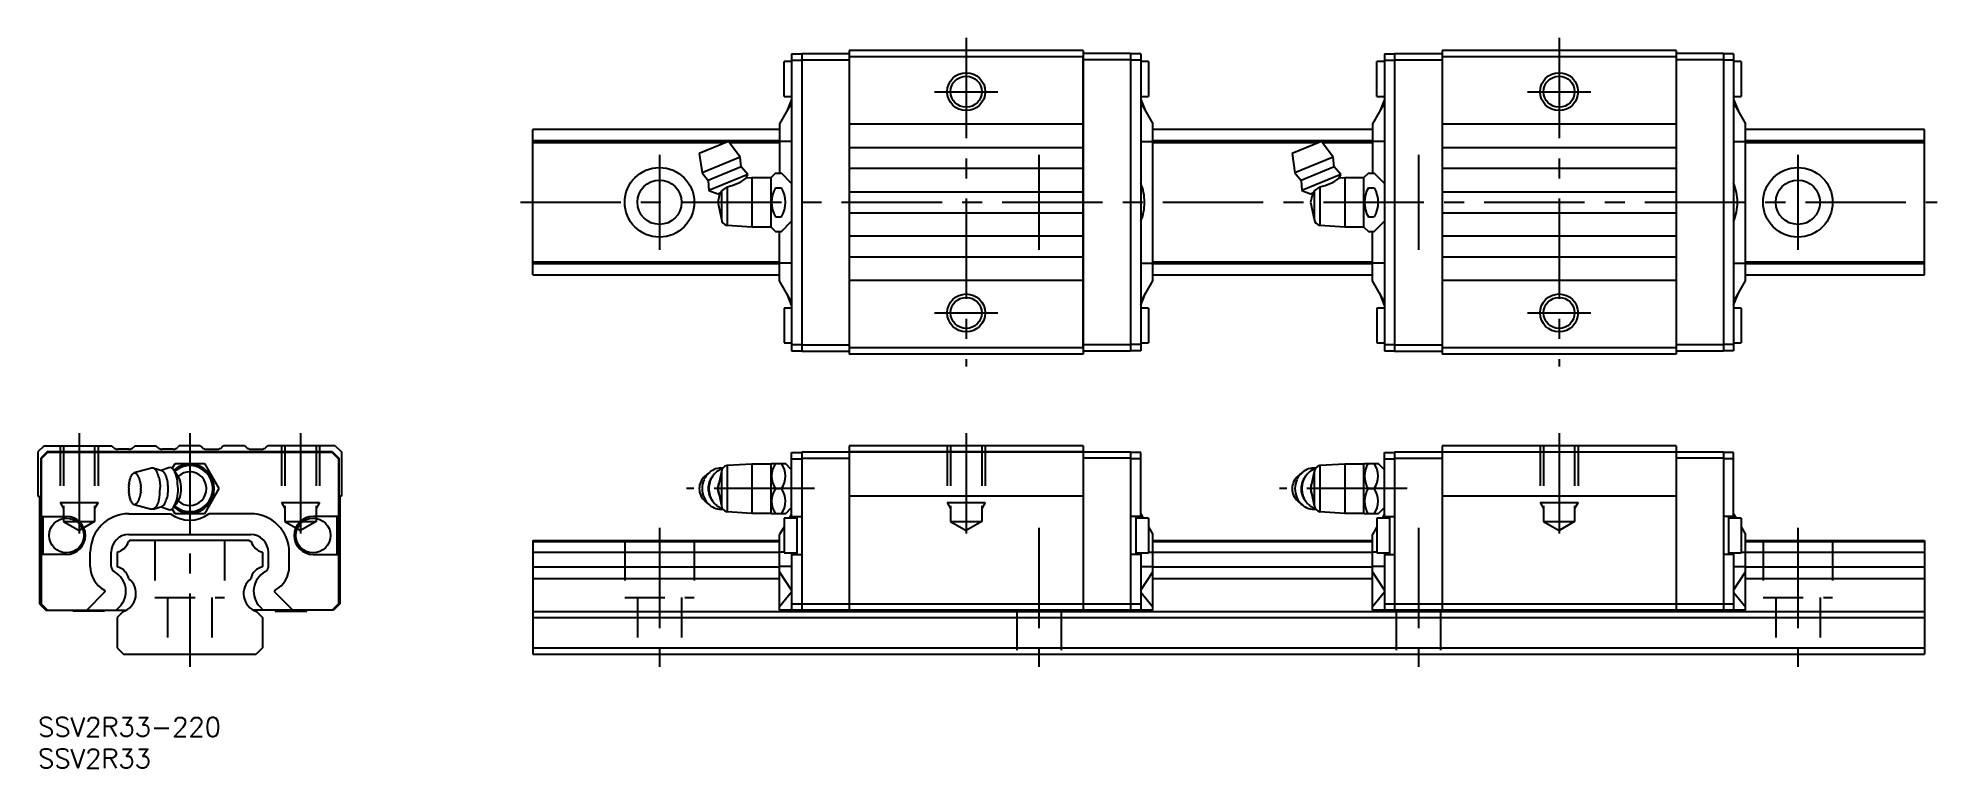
# Model space of a CAD drawing. Extents: x 0 to 300, y -8 to 108.
import ezdxf

# ---------------------------------------------------------------- set-up
doc = ezdxf.new("R2010")
doc.units = 0
doc.header["$LTSCALE"] = 0.5
doc.linetypes.add('CENTER', pattern=[50.8, 31.75, -6.35, 6.35, -6.35])
doc.linetypes.add('DASHED', pattern=[19.05, 12.7, -6.35])
for name, color, linetype in [('MSM_CENTER', 1, 'CENTER'), ('MSM_CONTINUOUS', 7, 'CONTINUOUS'), ('MSM_DASHED', 4, 'DASHED'), ('MSM_NARROW', 5, 'CONTINUOUS'), ('MSM_PART_NUMBER', 7, 'CONTINUOUS')]:
    doc.layers.add(name, color=color, linetype=linetype)
doc.styles.get("Standard").update_dxf_attribs({"font": 'txt.shx', "height": 3, "bigfont": 'bigfont.shx'})

# ---------------------------------------------------------------- blocks, each defined once
blk = doc.blocks.new('*U2')
at = {"layer": 'MSM_PART_NUMBER'}
blk.add_text('SSV2R33-220', height=3, dxfattribs=at).set_placement((0, -3))
blk = doc.blocks.new('*U3')
at = {"layer": 'MSM_PART_NUMBER'}
blk.add_text('SSV2R33', height=3, dxfattribs=at).set_placement((0, -8))

msp = doc.modelspace()

# ---------------------------------------------------------------- linework, layer by layer
at = {"layer": 'MSM_CENTER'}
for p, q in [((146.77, 107.5), (146.77, 55.5)), ((240.51, 107.5), (240.51, 55.5)), ((141.77, 99), (151.77, 99)), ((235.51, 99), (245.51, 99)), ((98.27, 89), (98.27, 74)), ((158.27, 89), (158.27, 74)), ((218.27, 89), (218.27, 74)), ((278.27, 89), (278.27, 74)), ((76.27, 81.5), (300.27, 81.5)), ((141.77, 64), (151.77, 64)), ((235.51, 64), (245.51, 64)), ((6.5, 45), (6.5, 27.56)), ((24, 45), (24, 8)), ((41.5, 45), (41.5, 27.56)), ((146.77, 45), (146.77, 27.58)), ((240.51, 45), (240.51, 27.58)), ((122.77, 36.2), (102.56, 36.2)), ((216.51, 36.2), (196.31, 36.2)), ((98.27, 30), (98.27, 8)), ((158.27, 30), (158.27, 8)), ((218.27, 30), (218.27, 8)), ((278.27, 30), (278.27, 8))]:
    msp.add_line(p, q, dxfattribs=at)
at = {"layer": 'MSM_CONTINUOUS'}
for p, q in [((128.27, 105.5), (128.27, 57.5)), ((165.27, 105.5), (128.27, 105.5)), ((165.27, 105.5), (165.27, 57.5)), ((259.01, 105.5), (222.01, 105.5)), ((222.01, 105.5), (222.01, 57.5)), ((259.01, 105.5), (259.01, 57.5)), ((119.17, 103.75), (117.97, 103.75)), ((117.97, 98.25), (117.97, 103.75)), ((119.17, 105), (119.17, 58)), ((119.17, 105), (120.77, 105)), ((119.17, 104), (120.77, 104)), ((120.77, 105.05), (120.77, 57.95)), ((120.77, 105.05), (128.27, 105.05)), ((120.77, 104.05), (128.27, 104.05)), ((165.27, 104.5), (128.27, 104.5)), ((172.77, 105.05), (165.27, 105.05)), ((165.27, 58.5), (165.27, 104.5)), ((172.77, 104.05), (165.27, 104.05)), ((172.77, 105.05), (172.77, 57.95)), ((174.37, 105), (172.77, 105)), ((174.37, 104), (172.77, 104)), ((174.37, 105), (174.37, 58)), ((175.57, 103.75), (174.37, 103.75)), ((175.57, 103.75), (175.57, 98.25)), ((211.71, 98.25), (211.71, 103.75)), ((212.91, 103.75), (211.71, 103.75)), ((212.91, 105), (214.51, 105)), ((212.91, 105), (212.91, 58)), ((212.91, 104), (214.51, 104)), ((214.51, 105.05), (222.01, 105.05)), ((214.51, 105.05), (214.51, 57.95)), ((214.51, 104.05), (222.01, 104.05)), ((259.01, 104.5), (222.01, 104.5)), ((266.51, 105.05), (259.01, 105.05)), ((266.51, 104.05), (259.01, 104.05)), ((266.51, 105.05), (266.51, 57.95)), ((268.11, 105), (266.51, 105)), ((268.11, 104), (266.51, 104)), ((268.11, 105), (268.11, 58)), ((269.31, 103.75), (268.11, 103.75)), ((269.31, 103.75), (269.31, 98.25)), ((119.17, 97.23), (117.27, 93.93)), ((117.97, 98.25), (119.17, 98.25)), ((119.17, 97.78), (118.4, 95.9)), ((174.37, 98.25), (175.57, 98.25)), ((174.37, 97.78), (175.14, 95.9)), ((174.37, 97.23), (176.27, 93.93)), ((212.91, 97.23), (211.01, 93.93)), ((211.71, 98.25), (212.91, 98.25)), ((212.91, 97.78), (212.15, 95.9)), ((268.11, 98.25), (269.31, 98.25)), ((268.11, 97.78), (268.88, 95.9)), ((268.11, 97.23), (270.01, 93.93)), ((117.27, 93.93), (117.27, 86.12)), ((165.27, 93.85), (128.27, 93.85)), ((176.27, 69.07), (176.27, 93.93)), ((211.01, 93.93), (211.01, 86.12)), ((259.01, 93.85), (222.01, 93.85)), ((270.01, 69.07), (270.01, 93.93)), ((117.27, 93), (78.27, 93)), ((78.27, 70), (78.27, 93)), ((117.27, 91.2), (78.27, 91.2)), ((108.6, 90.9), (78.27, 90.9)), ((109.18, 91.14), (104.56, 89.23)), ((111.03, 88.66), (109.18, 91.14)), ((117.27, 90.9), (109.36, 90.9)), ((119.17, 91.13), (117.27, 91.13)), ((128.27, 90.15), (165.27, 90.15)), ((174.37, 91.13), (176.27, 91.13)), ((211.01, 93), (176.27, 93)), ((211.01, 91.2), (176.27, 91.2)), ((202.34, 90.9), (176.27, 90.9)), ((202.93, 91.14), (198.31, 89.23)), ((204.78, 88.66), (202.93, 91.14)), ((211.01, 90.9), (203.11, 90.9)), ((212.91, 91.13), (211.01, 91.13)), ((222.01, 90.15), (259.01, 90.15)), ((268.11, 91.13), (270.01, 91.13)), ((298.27, 93), (270.01, 93)), ((298.27, 91.2), (270.01, 91.2)), ((298.27, 90.9), (270.01, 90.9)), ((298.27, 70), (298.27, 93)), ((104.56, 89.23), (105.01, 86.17)), ((111.03, 88.66), (105.01, 86.17)), ((111.21, 87.11), (105.98, 84.94)), ((111.21, 87.11), (111.03, 88.66)), ((112.26, 85.92), (111.21, 87.11)), ((198.31, 89.23), (198.75, 86.17)), ((204.78, 88.66), (198.75, 86.17)), ((204.96, 87.11), (199.72, 84.94)), ((204.96, 87.11), (204.78, 88.66)), ((206, 85.92), (204.96, 87.11)), ((105.01, 86.17), (105.98, 84.94)), ((105.98, 84.94), (106.08, 83.36)), ((112.26, 85.92), (106.08, 83.36)), ((111.98, 85.32), (112.26, 85.92)), ((112.87, 85.37), (111.98, 85.32)), ((111.98, 85.32), (111.98, 85.32)), ((111.98, 85.32), (111.98, 85.32)), ((112.87, 85.37), (112.87, 77.62)), ((115.87, 85.37), (112.87, 85.37)), ((116.61, 86.12), (115.87, 85.37)), ((115.87, 85.37), (115.87, 77.62)), ((116.61, 86.12), (117.55, 86.12)), ((119.17, 84.5), (117.55, 86.12)), ((165.27, 86.85), (128.27, 86.85)), ((198.75, 86.17), (199.72, 84.94)), ((199.72, 84.94), (199.83, 83.36)), ((206, 85.92), (199.83, 83.36)), ((205.72, 85.32), (206, 85.92)), ((206.61, 85.37), (205.72, 85.32)), ((205.72, 85.32), (205.72, 85.32)), ((205.72, 85.32), (205.72, 85.32)), ((209.61, 85.37), (206.61, 85.37)), ((206.61, 85.37), (206.61, 77.62)), ((210.36, 86.12), (209.61, 85.37)), ((209.61, 85.37), (209.61, 77.62)), ((210.36, 86.12), (211.3, 86.12)), ((212.91, 84.5), (211.3, 86.12)), ((259.01, 86.85), (222.01, 86.85)), ((106.08, 83.36), (107.47, 82.86)), ((107.47, 82.86), (107.95, 83.05)), ((107.81, 83), (107.47, 81.5)), ((107.47, 81.5), (108.07, 78.85)), ((108.07, 83.31), (107.95, 83.05)), ((108.95, 83.95), (108.07, 83.31)), ((108.07, 83.31), (108.07, 78.85)), ((108.95, 83.95), (108.95, 77.86)), ((116.61, 83.81), (117.55, 83.81)), ((128.27, 83.15), (165.27, 83.15)), ((199.83, 83.36), (201.22, 82.86)), ((201.55, 83), (201.21, 81.5)), ((201.21, 81.5), (201.81, 78.85)), ((201.22, 82.86), (201.69, 83.05)), ((201.81, 83.31), (201.69, 83.05)), ((202.7, 83.95), (201.81, 83.31)), ((201.81, 83.31), (201.81, 78.85)), ((202.7, 83.95), (202.7, 77.86)), ((210.36, 83.81), (211.3, 83.81)), ((222.01, 83.15), (259.01, 83.15)), ((116.61, 79.19), (117.55, 79.19)), ((117.55, 76.88), (119.17, 78.5)), ((128.27, 79.85), (165.27, 79.85)), ((210.36, 79.19), (211.3, 79.19)), ((211.3, 76.88), (212.91, 78.5)), ((222.01, 79.85), (259.01, 79.85)), ((108.95, 77.86), (112.87, 77.62)), ((112.87, 77.62), (115.87, 77.62)), ((115.87, 77.62), (116.61, 76.88)), ((116.61, 76.88), (117.55, 76.88)), ((117.27, 69.07), (117.27, 76.88)), ((165.27, 76.15), (128.27, 76.15)), ((202.7, 77.86), (206.61, 77.62)), ((206.61, 77.62), (209.61, 77.62)), ((209.61, 77.62), (210.36, 76.88)), ((210.36, 76.88), (211.3, 76.88)), ((211.01, 69.07), (211.01, 76.88)), ((259.01, 76.15), (222.01, 76.15)), ((78.27, 72.1), (117.27, 72.1)), ((128.27, 72.85), (165.27, 72.85)), ((176.27, 72.1), (211.01, 72.1)), ((222.01, 72.85), (259.01, 72.85)), ((270.01, 72.1), (298.27, 72.1)), ((78.27, 71.8), (117.27, 71.8)), ((78.27, 70), (117.27, 70)), ((119.17, 71.87), (117.27, 71.87)), ((119.17, 65.77), (117.27, 69.07)), ((165.27, 69.15), (128.27, 69.15)), ((174.37, 71.87), (176.27, 71.87)), ((174.37, 65.77), (176.27, 69.07)), ((176.27, 71.8), (211.01, 71.8)), ((176.27, 70), (211.01, 70)), ((212.91, 71.87), (211.01, 71.87)), ((212.91, 65.77), (211.01, 69.07)), ((259.01, 69.15), (222.01, 69.15)), ((268.11, 71.87), (270.01, 71.87)), ((268.11, 65.77), (270.01, 69.07)), ((270.01, 71.8), (298.27, 71.8)), ((270.01, 70), (298.27, 70)), ((119.17, 65.22), (118.4, 67.1)), ((174.37, 65.22), (175.14, 67.1)), ((212.91, 65.22), (212.15, 67.1)), ((268.11, 65.22), (268.88, 67.1)), ((119.17, 64.75), (117.97, 64.75)), ((117.97, 64.75), (117.97, 59.25)), ((175.57, 64.75), (174.37, 64.75)), ((175.57, 64.75), (175.57, 59.25)), ((211.71, 64.75), (211.71, 59.25)), ((212.91, 64.75), (211.71, 64.75)), ((269.31, 64.75), (268.11, 64.75)), ((269.31, 64.75), (269.31, 59.25)), ((117.97, 59.25), (119.17, 59.25)), ((119.17, 59), (120.77, 59)), ((119.17, 58), (120.77, 58)), ((120.77, 58.95), (128.27, 58.95)), ((120.77, 57.95), (128.27, 57.95)), ((165.27, 58.5), (128.27, 58.5)), ((165.27, 57.5), (128.27, 57.5)), ((172.77, 58.95), (165.27, 58.95)), ((172.77, 57.95), (165.27, 57.95)), ((174.37, 59), (172.77, 59)), ((174.37, 58), (172.77, 58)), ((174.37, 59.25), (175.57, 59.25)), ((211.71, 59.25), (212.91, 59.25)), ((212.91, 59), (214.51, 59)), ((212.91, 58), (214.51, 58)), ((214.51, 58.95), (222.01, 58.95)), ((214.51, 57.95), (222.01, 57.95)), ((259.01, 58.5), (222.01, 58.5)), ((259.01, 57.5), (222.01, 57.5)), ((266.51, 58.95), (259.01, 58.95)), ((266.51, 57.95), (259.01, 57.95)), ((268.11, 59), (266.51, 59)), ((268.11, 58), (266.51, 58)), ((268.11, 59.25), (269.31, 59.25)), ((1, 43), (0, 42)), ((1, 43), (11.65, 43)), ((11.91, 42.74), (11.65, 43)), ((12.4, 42.05), (12.12, 42.05)), ((14.39, 42.45), (12.61, 42.45)), ((15.35, 43), (15.09, 42.74)), ((15.35, 43), (18.65, 43)), ((18.91, 42.74), (18.65, 43)), ((21.39, 42.45), (19.61, 42.45)), ((22.35, 43), (22.09, 42.74)), ((25.65, 43), (22.35, 43)), ((25.65, 43), (25.91, 42.74)), ((26.61, 42.45), (28.39, 42.45)), ((29.09, 42.74), (29.35, 43)), ((32.65, 43), (29.35, 43)), ((32.65, 43), (32.91, 42.74)), ((33.61, 42.45), (35.39, 42.45)), ((36.09, 42.74), (36.35, 43)), ((47, 43), (36.35, 43)), ((47, 43), (48, 42)), ((126.27, 42), (126.27, 42.05)), ((126.27, 42.05), (128.27, 42.05)), ((165.27, 43), (128.27, 43)), ((128.27, 43), (128.27, 17)), ((165.27, 43), (165.27, 17)), ((220.01, 42.05), (222.01, 42.05)), ((220.01, 42), (220.01, 42.05)), ((259.01, 43), (222.01, 43)), ((222.01, 43), (222.01, 17)), ((259.01, 43), (259.01, 17)), ((0, 42), (0, 35)), ((1.45, 42), (0.45, 41)), ((0.45, 41), (0.45, 18)), ((1.5, 41.9), (0.5, 40.9)), ((0.5, 40.9), (0.5, 31.8)), ((46.55, 42), (1.45, 42)), ((46.5, 41.9), (1.5, 41.9)), ((17.96, 39.44), (15.22, 38.69)), ((18.23, 39.44), (17.96, 39.44)), ((19.6, 39.02), (18.23, 39.44)), ((20.68, 39.51), (19.46, 39.06)), ((21.23, 39.4), (21.69, 40.2)), ((21.86, 38.62), (21.44, 39.18)), ((21.69, 40.2), (26.31, 40.2)), ((26.31, 40.2), (28.62, 36.2)), ((46.5, 41.9), (47.5, 40.9)), ((46.55, 42), (47.55, 41)), ((47.5, 40.9), (47.5, 31.8)), ((47.55, 41), (47.55, 18)), ((48, 42), (48, 35)), ((112.87, 40.07), (108.95, 39.84)), ((108.95, 39.84), (108.95, 32.56)), ((115.87, 40.07), (112.87, 40.07)), ((112.87, 40.07), (112.87, 32.32)), ((116, 40.2), (115.87, 40.07)), ((115.87, 40.07), (115.87, 32.32)), ((116, 40.2), (118.17, 40.2)), ((119.17, 39.2), (118.17, 40.2)), ((119.17, 31.55), (119.17, 41.9)), ((119.17, 41.9), (120.77, 41.9)), ((119.17, 40.9), (120.77, 40.9)), ((120.77, 42), (172.77, 42)), ((120.77, 42), (120.77, 17)), ((120.77, 41), (128.27, 41)), ((165.27, 42), (128.27, 42)), ((172.77, 41), (165.27, 41)), ((172.77, 42), (172.77, 17)), ((174.37, 41.9), (172.77, 41.9)), ((174.37, 40.9), (172.77, 40.9)), ((174.37, 31.55), (174.37, 41.9)), ((206.61, 40.07), (202.7, 39.84)), ((202.7, 39.84), (202.7, 32.56)), ((209.61, 40.07), (206.61, 40.07)), ((206.61, 40.07), (206.61, 32.32)), ((209.74, 40.2), (209.61, 40.07)), ((209.61, 40.07), (209.61, 32.32)), ((209.74, 40.2), (211.91, 40.2)), ((212.91, 39.2), (211.91, 40.2)), ((212.91, 41.9), (214.51, 41.9)), ((212.91, 31.55), (212.91, 41.9)), ((212.91, 40.9), (214.51, 40.9)), ((214.51, 42), (266.51, 42)), ((214.51, 42), (214.51, 17)), ((214.51, 41), (222.01, 41)), ((266.51, 41), (259.01, 41)), ((266.51, 42), (266.51, 17)), ((268.11, 41.9), (266.51, 41.9)), ((268.11, 40.9), (266.51, 40.9)), ((268.11, 31.55), (268.11, 41.9)), ((22.19, 38.13), (21.86, 38.62)), ((22.45, 37.63), (22.19, 38.13)), ((28.62, 36.2), (26.31, 32.2)), ((106.18, 38.78), (105.46, 38.18)), ((108.07, 38.85), (107.47, 36.2)), ((107.47, 36.2), (108.07, 33.55)), ((108.07, 38.85), (108.07, 33.55)), ((116.61, 36.2), (117.55, 36.2)), ((199.92, 38.78), (199.2, 38.18)), ((201.81, 38.85), (201.21, 36.2)), ((201.21, 36.2), (201.81, 33.55)), ((201.81, 38.85), (201.81, 33.55)), ((210.36, 36.2), (211.3, 36.2)), ((0, 35), (0.25, 35)), ((0.25, 35), (0.25, 18)), ((15.22, 33.71), (17.96, 32.96)), ((18.23, 32.96), (19.6, 33.38)), ((19.46, 33.34), (20.68, 32.89)), ((21.44, 33.22), (21.86, 33.78)), ((21.86, 33.78), (22.19, 34.27)), ((22.19, 34.27), (22.45, 34.77)), ((47.75, 35), (47.75, 18)), ((48, 35), (47.75, 35)), ((118.17, 32.2), (119.17, 33.2)), ((165.27, 35), (128.27, 35)), ((211.91, 32.2), (212.91, 33.2)), ((259.01, 35), (222.01, 35)), ((0.5, 31.8), (4.5, 31.8)), ((0.75, 31.8), (0.75, 25.8)), ((14.37, 32.23), (20.96, 32.23)), ((18.23, 32.96), (17.96, 32.96)), ((21.69, 32.2), (21.23, 33)), ((26.31, 32.2), (21.69, 32.2)), ((33.63, 32.23), (27.04, 32.23)), ((47.5, 31.8), (43.5, 31.8)), ((47.25, 31.8), (47.25, 25.8)), ((108.95, 32.56), (112.87, 32.32)), ((112.87, 32.32), (115.87, 32.32)), ((115.87, 32.32), (116, 32.2)), ((118.17, 32.2), (116, 32.2)), ((117.97, 30.15), (117.27, 28.93)), ((117.97, 31.55), (117.97, 26.05)), ((119.97, 31.55), (117.97, 31.55)), ((119.17, 32.23), (118.78, 31.55)), ((119.17, 31.8), (120.77, 31.8)), ((119.97, 31.8), (119.97, 25.8)), ((174.37, 31.8), (172.77, 31.8)), ((173.57, 31.8), (173.57, 25.8)), ((175.57, 31.55), (173.57, 31.55)), ((174.37, 32.23), (174.76, 31.55)), ((175.57, 31.55), (175.57, 26.05)), ((175.57, 30.15), (176.27, 28.93)), ((202.7, 32.56), (206.61, 32.32)), ((206.61, 32.32), (209.61, 32.32)), ((209.61, 32.32), (209.74, 32.2)), ((211.91, 32.2), (209.74, 32.2)), ((211.71, 30.15), (211.01, 28.93)), ((213.71, 31.55), (211.71, 31.55)), ((211.71, 31.55), (211.71, 26.05)), ((212.91, 32.23), (212.52, 31.55)), ((212.91, 31.8), (214.51, 31.8)), ((213.71, 31.8), (213.71, 25.8)), ((268.11, 31.8), (266.51, 31.8)), ((267.31, 31.8), (267.31, 25.8)), ((269.31, 31.55), (267.31, 31.55)), ((268.11, 32.23), (268.51, 31.55)), ((269.31, 31.55), (269.31, 26.05)), ((269.31, 30.15), (270.01, 28.93)), ((0.45, 27.05), (0.75, 27.05)), ((14.6, 28), (14.3, 27.83)), ((14.37, 28.93), (33.63, 28.93)), ((33.4, 28), (14.6, 28)), ((33.4, 28), (33.7, 27.83)), ((78.27, 28), (117.27, 28)), ((78.27, 28), (78.27, 10)), ((78.27, 27.83), (117.27, 27.83)), ((117.27, 17), (117.27, 28.93)), ((176.27, 17), (176.27, 28.93)), ((176.27, 28), (211.01, 28)), ((176.27, 27.83), (211.01, 27.83)), ((211.01, 17), (211.01, 28.93)), ((270.01, 17), (270.01, 28.93)), ((270.01, 28), (298.27, 28)), ((270.01, 27.83), (298.27, 27.83)), ((298.27, 28), (298.27, 10)), ((4.5, 25.8), (0.5, 25.8)), ((0.5, 25.8), (0.5, 18)), ((8.27, 23.9), (8.27, 26.13)), ((11.57, 23.9), (11.57, 26.13)), ((12.5, 26.15), (12.5, 23.85)), ((35.5, 26.15), (35.5, 23.85)), ((36.43, 23.9), (36.43, 26.13)), ((39.73, 23.9), (39.73, 26.13)), ((43.5, 25.8), (47.5, 25.8)), ((47.5, 25.8), (47.5, 18)), ((78.27, 26.15), (117.27, 26.15)), ((117.97, 26.13), (117.27, 26.13)), ((117.97, 26.05), (119.97, 26.05)), ((119.17, 26.05), (119.17, 17)), ((119.17, 25.8), (120.77, 25.8)), ((174.37, 25.8), (172.77, 25.8)), ((173.57, 26.05), (175.57, 26.05)), ((174.37, 26.05), (174.37, 17)), ((175.57, 26.13), (176.27, 26.13)), ((176.27, 26.15), (211.01, 26.15)), ((211.71, 26.13), (211.01, 26.13)), ((211.71, 26.05), (213.71, 26.05)), ((212.91, 26.05), (212.91, 17)), ((212.91, 25.8), (214.51, 25.8)), ((268.11, 25.8), (266.51, 25.8)), ((267.31, 26.05), (269.31, 26.05)), ((268.11, 26.05), (268.11, 17)), ((269.31, 26.13), (270.01, 26.13)), ((270.01, 26.15), (298.27, 26.15)), ((0.45, 22.95), (0.5, 22.95)), ((78.27, 23.85), (117.27, 23.85)), ((78.27, 21.96), (117.27, 21.96)), ((119.17, 23.9), (117.27, 23.9)), ((119.17, 20.14), (117.27, 23.03)), ((174.37, 23.9), (176.27, 23.9)), ((174.37, 20.14), (176.27, 23.03)), ((176.27, 23.85), (211.01, 23.85)), ((176.27, 21.96), (211.01, 21.96)), ((212.91, 23.9), (211.01, 23.9)), ((212.91, 20.14), (211.01, 23.03)), ((268.11, 23.9), (270.01, 23.9)), ((268.11, 20.14), (270.01, 23.03)), ((270.01, 23.85), (298.27, 23.85)), ((270.01, 21.96), (298.27, 21.96)), ((10.54, 19.82), (7.72, 17)), ((40.28, 17), (37.46, 19.82)), ((119.17, 19.82), (117.27, 17.49)), ((174.37, 19.82), (176.27, 17.49)), ((212.91, 19.82), (211.01, 17.49)), ((268.11, 19.82), (270.01, 17.49)), ((0.25, 18), (1.25, 17)), ((0.45, 18), (1.45, 17)), ((0.5, 18), (1.5, 17)), ((1.25, 17), (14, 17)), ((5.5, 16.96), (5.5, 16.8)), ((10.5, 16.8), (5.5, 16.8)), ((10.5, 16.8), (10.5, 17)), ((12.38, 17), (12.87, 17.49)), ((13.46, 16.76), (12.5, 15.8)), ((12.5, 15.8), (12.5, 11)), ((46.75, 17), (34, 17)), ((34.54, 16.76), (35.5, 15.8)), ((35.62, 17), (35.13, 17.49)), ((35.5, 15.8), (35.5, 11)), ((37.5, 17), (37.5, 16.8)), ((37.5, 16.8), (42.5, 16.8)), ((42.5, 16.8), (42.5, 17)), ((47.5, 18), (46.5, 17)), ((47.55, 18), (46.55, 17)), ((47.75, 18), (46.75, 17)), ((78.27, 16.76), (298.27, 16.76)), ((78.27, 15.8), (298.27, 15.8)), ((176.27, 17), (117.27, 17)), ((119.17, 18), (174.37, 18)), ((270.01, 17), (211.01, 17)), ((212.91, 18), (268.11, 18)), ((12.5, 11), (13.5, 10)), ((13.5, 10), (34.5, 10)), ((35.5, 11), (34.5, 10)), ((78.27, 11), (298.27, 11)), ((78.27, 10), (298.27, 10))]:
    msp.add_line(p, q, dxfattribs=at)
for centre, radius in [((146.77, 99), 2.46), ((240.51, 99), 2.46), ((98.27, 81.5), 5.5), ((98.27, 81.5), 3.5), ((278.27, 81.5), 5.5), ((278.27, 81.5), 3.5), ((146.77, 64), 2.46), ((240.51, 64), 2.46), ((4.5, 28.8), 2.75), ((43.5, 28.8), 2.75)]:
    msp.add_circle(centre, radius, dxfattribs=at)
for centre, radius, start, end in [((107.53, 91.1), 7.29, 281.2292, 307.55), ((167.25, 81.57), 7.71, 359.4563, 22.6234), ((201.28, 91.1), 7.29, 281.2292, 307.55), ((261, 81.57), 7.71, 359.4563, 22.6234), ((120.62, 81.5), 4.62, 150.0104, 209.9895), ((113.55, 81.5), 4.62, 330.0001, 29.9999), ((167.25, 81.43), 7.71, 337.3766, 0.5437), ((214.36, 81.5), 4.62, 150.0104, 209.9895), ((207.3, 81.5), 4.62, 330.0001, 29.9999), ((261, 81.43), 7.71, 337.3766, 0.5437), ((109.07, 78.85), 1, 180, 263.2229), ((202.81, 78.85), 1, 180, 263.2229), ((12.12, 36.05), 6, 90, 97.5568), ((12.61, 43.45), 1, 225, 270), ((12.4, 36.55), 5.5, 82.1067, 90), ((14.39, 43.45), 1, 270, 315), ((19.61, 43.45), 1, 225, 270), ((21.39, 43.45), 1, 270, 315), ((26.61, 43.45), 1, 225, 270), ((28.39, 43.45), 1, 270, 315), ((33.61, 43.45), 1, 225, 270), ((35.39, 43.45), 1, 270, 315), ((17.82, 38.44), 1.08, 21.0278, 67.2834), ((20.86, 39.03), 0.511, 60.8171, 110.5992), ((20.63, 38.62), 0.984, 34.9878, 60.8171), ((18.79, 37.33), 3.23, 7.3525, 34.9878), ((24, 36.2), 3.88, 229.2393, 130.7607), ((24, 36.2), 3.64, 229.0058, 130.9942), ((108.03, 36.6), 2.86, 85.1547, 130.7852), ((109.27, 36.45), 3.11, 109.6894, 146.9357), ((109.07, 38.85), 1, 96.7771, 180), ((119.54, 38.2), 3.54, 145.6279, 214.3721), ((114.63, 38.2), 3.54, 325.6279, 34.3721), ((201.77, 36.6), 2.86, 85.1547, 130.7852), ((203.01, 36.45), 3.11, 109.6894, 146.9357), ((202.81, 38.85), 1, 96.7771, 180), ((213.28, 38.2), 3.54, 145.6279, 214.3721), ((208.37, 38.2), 3.54, 325.6279, 34.3721), ((16.18, 36.49), 1.81, 173.733, 180.0616), ((10.65, 36.48), 3.71, 356.9724, 0.0616), ((16.18, 36.19), 1.83, 176.9724, 183.2469), ((10.65, 35.88), 3.72, 0.1617, 3.2469), ((10.53, 37.11), 3.87, 353.733, 356.7047), ((16.16, 36.78), 1.77, 170.1836, 176.7047), ((10.16, 37.82), 4.32, 350.1836, 352.8665), ((16.11, 37.08), 1.68, 165.9229, 172.8665), ((8.94, 38.87), 5.71, 345.9229, 347.9835), ((16.01, 37.37), 1.51, 160.0922, 167.9835), ((-7.26, 45.8), 23.24, 340.0922, 340.6158), ((15.77, 37.69), 1.18, 149.9462, 160.6158), ((16.84, 37.08), 2.41, 144.2871, 149.9462), ((15.28, 38.2), 0.49, 97.1639, 144.2871), ((15.17, 38.06), 0.628, 42.7713, 85.8209), ((14.34, 37.29), 1.76, 34.4113, 42.7713), ((14.66, 37.51), 1.37, 24.8028, 34.4113), ((10.34, 35.52), 6.13, 22.7591, 24.8028), ((14.3, 37.18), 1.84, 16.1339, 22.7591), ((-17.36, 28.02), 34.79, 15.7913, 16.1339), ((14.08, 36.91), 2.12, 10.2366, 15.7913), ((47.12, 42.88), 31.46, 190.2366, 190.607), ((13.96, 36.67), 2.29, 5.5412, 10.607), ((32.45, 38.46), 16.29, 185.5412, 186.2483), ((13.89, 36.43), 2.37, 1.408, 6.2483), ((29.9, 35.49), 13.64, 177.4766, 178.3172), ((29.83, 36.82), 13.57, 181.408, 182.2531), ((13.87, 36.19), 2.4, 357.4766, 2.2531), ((-1.74, 30.92), 22.03, 18.6519, 21.0278), ((15.15, 36.62), 4.21, 354.2322, 18.6519), ((-55.96, 43.81), 75.68, 352.8838, 354.2322), ((19.01, 37.75), 1.39, 55.0676, 65.0564), ((19.44, 38.36), 0.646, 25.4744, 55.0676), ((40.46, 48.38), 22.64, 205.4744, 206.7542), ((19, 37.56), 1.4, 7.3483, 26.7542), ((45.44, 40.97), 25.26, 187.3483, 189.748), ((25.47, 35.69), 4.94, 174.0912, 181.156), ((18.76, 36.39), 1.81, 354.0912, 9.748), ((-0.05, 34.9), 22.23, 3.3561, 7.3525), ((17.03, 35.9), 5.12, 345.9353, 3.3561), ((24, 36.2), 2.65, 226.8285, 133.1715), ((17.34, 36.2), 5.31, 344.3386, 15.6614), ((107.31, 36.19), 2.75, 156.3696, 179.7225), ((107.19, 36.19), 2.63, 179.7225, 204.1854), ((107.02, 36.31), 2.43, 129.9202, 156.3696), ((108.46, 36.21), 3.45, 155.8923, 180.1998), ((108.57, 36.21), 3.56, 180.1998, 203.7081), ((108.31, 36.28), 3.29, 130.7852, 155.8923), ((109.11, 36.19), 3.14, 141.4466, 179.7942), ((108.96, 36.19), 2.98, 179.7942, 196.5767), ((109.54, 36.22), 3.46, 163.2854, 180.3436), ((109.84, 36.22), 3.76, 180.3436, 196.0273), ((109.68, 36.18), 3.61, 146.9357, 163.2854), ((109.87, 36.2), 2.4, 154.7068, 179.7781), ((109.93, 36.22), 2.46, 180.3823, 205.1326), ((119.54, 34.2), 3.54, 145.6279, 214.3721), ((114.63, 34.2), 3.54, 325.6279, 34.3721), ((201.06, 36.19), 2.75, 156.3696, 179.7225), ((200.93, 36.19), 2.63, 179.7225, 204.1854), ((200.76, 36.31), 2.43, 129.9202, 156.3696), ((202.2, 36.21), 3.45, 155.8923, 180.1998), ((202.31, 36.21), 3.56, 180.1998, 203.7081), ((202.05, 36.28), 3.29, 130.7852, 155.8923), ((202.86, 36.19), 3.14, 141.4466, 179.7942), ((202.7, 36.19), 2.98, 179.7942, 196.5767), ((203.29, 36.22), 3.46, 163.2854, 180.3436), ((203.59, 36.22), 3.76, 180.3436, 196.0273), ((203.43, 36.18), 3.61, 146.9357, 163.2854), ((203.68, 36.22), 2.46, 180.3823, 205.1326), ((203.62, 36.2), 2.4, 154.7068, 179.7781), ((213.28, 34.2), 3.54, 145.6279, 214.3721), ((208.37, 34.2), 3.54, 325.6279, 34.3721), ((16.18, 35.89), 1.81, 180.1617, 186.4986), ((10.51, 35.25), 3.89, 3.5403, 6.4986), ((16.16, 35.6), 1.77, 183.5403, 190.0814), ((10.12, 34.52), 4.37, 7.4277, 10.0814), ((16.11, 35.3), 1.67, 187.4277, 194.4141), ((8.77, 33.42), 5.9, 12.4183, 14.4141), ((16, 35.01), 1.5, 192.4183, 200.4132), ((-18.96, 22), 35.8, 20.0721, 20.4132), ((15.75, 34.68), 1.15, 200.0721, 211.1208), ((16.52, 35.15), 2.06, 211.1208, 217.8884), ((15.28, 34.18), 0.477, 217.8884, 242.119), ((15.23, 34.09), 0.381, 242.119, 267.2598), ((15.18, 34.31), 0.597, 273.2202, 298.7005), ((15.19, 34.3), 0.589, 298.7005, 314.972), ((14.47, 35.01), 1.59, 314.972, 324.4048), ((14.69, 34.86), 1.33, 324.4048, 334.4057), ((10.82, 36.71), 5.62, 334.4057, 336.6464), ((14.32, 35.2), 1.81, 336.6464, 343.3865), ((-11.48, 42.9), 28.74, 343.3865, 343.8022), ((14.09, 35.47), 2.1, 343.8022, 349.4059), ((50.22, 28.72), 34.65, 169.0693, 169.4059), ((13.96, 35.72), 2.28, 349.0693, 354.1585), ((32.81, 33.79), 16.67, 173.4671, 174.1585), ((13.9, 35.96), 2.37, 353.4671, 358.3172), ((17.07, 34.69), 2.08, 304.0454, 352.8838), ((19.3, 34.17), 0.842, 290.5673, 338.4782), ((-0.16, 41.85), 21.76, 338.4782, 340.7177), ((17.88, 35.54), 2.66, 340.7177, 1.156), ((20.94, 33.49), 0.561, 300.5653, 331.7244), ((15.95, 36.17), 6.23, 331.7244, 345.9353), ((107.11, 36.15), 2.53, 204.1854, 229.5249), ((108.23, 36.06), 3.19, 203.7081, 230.0021), ((136.87, 71.02), 48.38, 229.5249, 230.6346), ((109.19, 36.26), 3.23, 196.5767, 217.9131), ((108.08, 35.88), 2.95, 230.0021, 251.8623), ((109.43, 36.1), 3.33, 196.0273, 213.7038), ((109.45, 36.12), 3.36, 213.7038, 231.0042), ((108.02, 35.7), 2.76, 251.8623, 275.2328), ((109.17, 35.76), 2.9, 231.0042, 250.9998), ((109.07, 33.55), 1, 180, 263.2229), ((200.85, 36.15), 2.53, 204.1854, 229.5249), ((201.97, 36.06), 3.19, 203.7081, 230.0021), ((230.61, 71.02), 48.38, 229.5249, 230.6346), ((202.94, 36.26), 3.23, 196.5767, 217.9131), ((201.82, 35.88), 2.95, 230.0021, 251.8623), ((203.17, 36.1), 3.33, 196.0273, 213.7038), ((203.2, 36.12), 3.36, 213.7038, 231.0042), ((201.76, 35.7), 2.76, 251.8623, 275.2328), ((202.91, 35.76), 2.9, 231.0042, 250.9998), ((202.81, 33.55), 1, 180, 263.2229), ((4.5, 28.8), 3, 270, 90), ((14.37, 26.13), 6.1, 90.0008, 179.9992), ((20.88, 33.79), 0.919, 257.7557, 277.7073), ((24, 36.2), 5, 232.5609, 307.4391), ((20.97, 33.12), 0.242, 277.7073, 306.3092), ((21.94, 31.79), 1.41, 120.5653, 126.3092), ((33.63, 26.13), 6.1, 0.0008, 89.9992), ((43.5, 28.8), 3, 90, 270), ((14.37, 26.13), 2.8, 90, 180), ((11.92, 28.58), 2.5, 283.5091, 342.3449), ((33.63, 26.13), 2.8, 0, 90), ((36.08, 28.58), 2.5, 197.6551, 256.4909), ((12.57, 23.9), 4.3, 180.0008, 241.1143), ((12.57, 23.9), 1, 180, 241.1151), ((10.4, 19.96), 3.5, 315, 61.1151), ((11.92, 21.42), 2.5, 12.4795, 76.4909), ((12.5, 19.6), 3, 288.5944, 51.7585), ((35.5, 19.6), 3, 128.2415, 251.4056), ((36.08, 21.42), 2.5, 103.5091, 167.5205), ((37.6, 19.96), 3.5, 118.8849, 225), ((35.43, 23.9), 1, 298.8849, 0), ((35.43, 23.9), 4.3, 298.8857, 359.9992), ((10.4, 19.96), 0.2, 315.0002, 61.115), ((37.6, 19.96), 0.2, 118.885, 224.9998)]:
    msp.add_arc(centre, radius, start, end, dxfattribs=at)
at = {"layer": 'MSM_DASHED'}
for p, q in [((3.5, 43), (3.5, 34)), ((4.04, 43), (4.04, 31)), ((8.96, 43), (8.96, 31)), ((9.5, 43), (9.5, 34)), ((38.5, 43), (38.5, 34)), ((39.04, 43), (39.04, 31)), ((43.96, 43), (43.96, 31)), ((44.5, 43), (44.5, 34)), ((143.77, 43), (143.77, 34)), ((144.31, 43), (144.31, 31)), ((149.23, 43), (149.23, 31)), ((149.77, 43), (149.77, 34)), ((237.51, 43), (237.51, 34)), ((238.06, 43), (238.06, 31)), ((242.97, 43), (242.97, 31)), ((243.51, 43), (243.51, 34)), ((3.5, 34), (9.5, 34)), ((3.5, 34), (4.04, 33.06)), ((9.5, 34), (8.96, 33.06)), ((38.5, 34), (44.5, 34)), ((38.5, 34), (39.04, 33.06)), ((44.5, 34), (43.96, 33.06)), ((143.77, 34), (149.77, 34)), ((143.77, 34), (144.31, 33.06)), ((149.77, 34), (149.23, 33.06)), ((237.51, 34), (243.51, 34)), ((237.51, 34), (238.06, 33.06)), ((243.51, 34), (242.97, 33.06)), ((4.04, 31), (8.96, 31)), ((4.04, 31), (6.5, 29.58)), ((8.96, 31), (6.5, 29.58)), ((39.04, 31), (43.96, 31)), ((39.04, 31), (41.5, 29.58)), ((43.96, 31), (41.5, 29.58)), ((144.31, 31), (149.23, 31)), ((144.31, 31), (146.77, 29.58)), ((149.23, 31), (146.77, 29.58)), ((238.06, 31), (242.97, 31)), ((238.06, 31), (240.51, 29.58)), ((242.97, 31), (240.51, 29.58)), ((18.5, 28), (18.5, 19)), ((29.5, 28), (29.5, 19)), ((92.77, 28), (92.77, 19)), ((103.77, 28), (103.77, 19)), ((272.77, 28), (272.77, 19)), ((283.77, 28), (283.77, 19)), ((18.5, 19), (29.5, 19)), ((20.5, 19), (20.5, 10)), ((27.5, 19), (27.5, 10)), ((92.77, 19), (103.77, 19)), ((94.77, 19), (94.77, 10)), ((101.77, 19), (101.77, 10)), ((272.77, 19), (283.77, 19)), ((274.77, 19), (274.77, 10)), ((281.77, 19), (281.77, 10)), ((154.77, 17), (154.77, 10)), ((161.77, 17), (161.77, 10)), ((214.77, 17), (214.77, 10)), ((221.77, 17), (221.77, 10))]:
    msp.add_line(p, q, dxfattribs=at)
at = {"layer": 'MSM_NARROW'}
for centre in [(146.77, 99), (240.51, 99), (146.77, 64), (240.51, 64)]:
    msp.add_circle(centre, 3, dxfattribs=at)

# ---------------------------------------------------------------- block references
at = {"layer": 'MSM_CONTINUOUS'}
for name in ['*U2', '*U3']:
    msp.add_blockref(name, (0, 0), dxfattribs=at)

doc.saveas('drawing.dxf')
